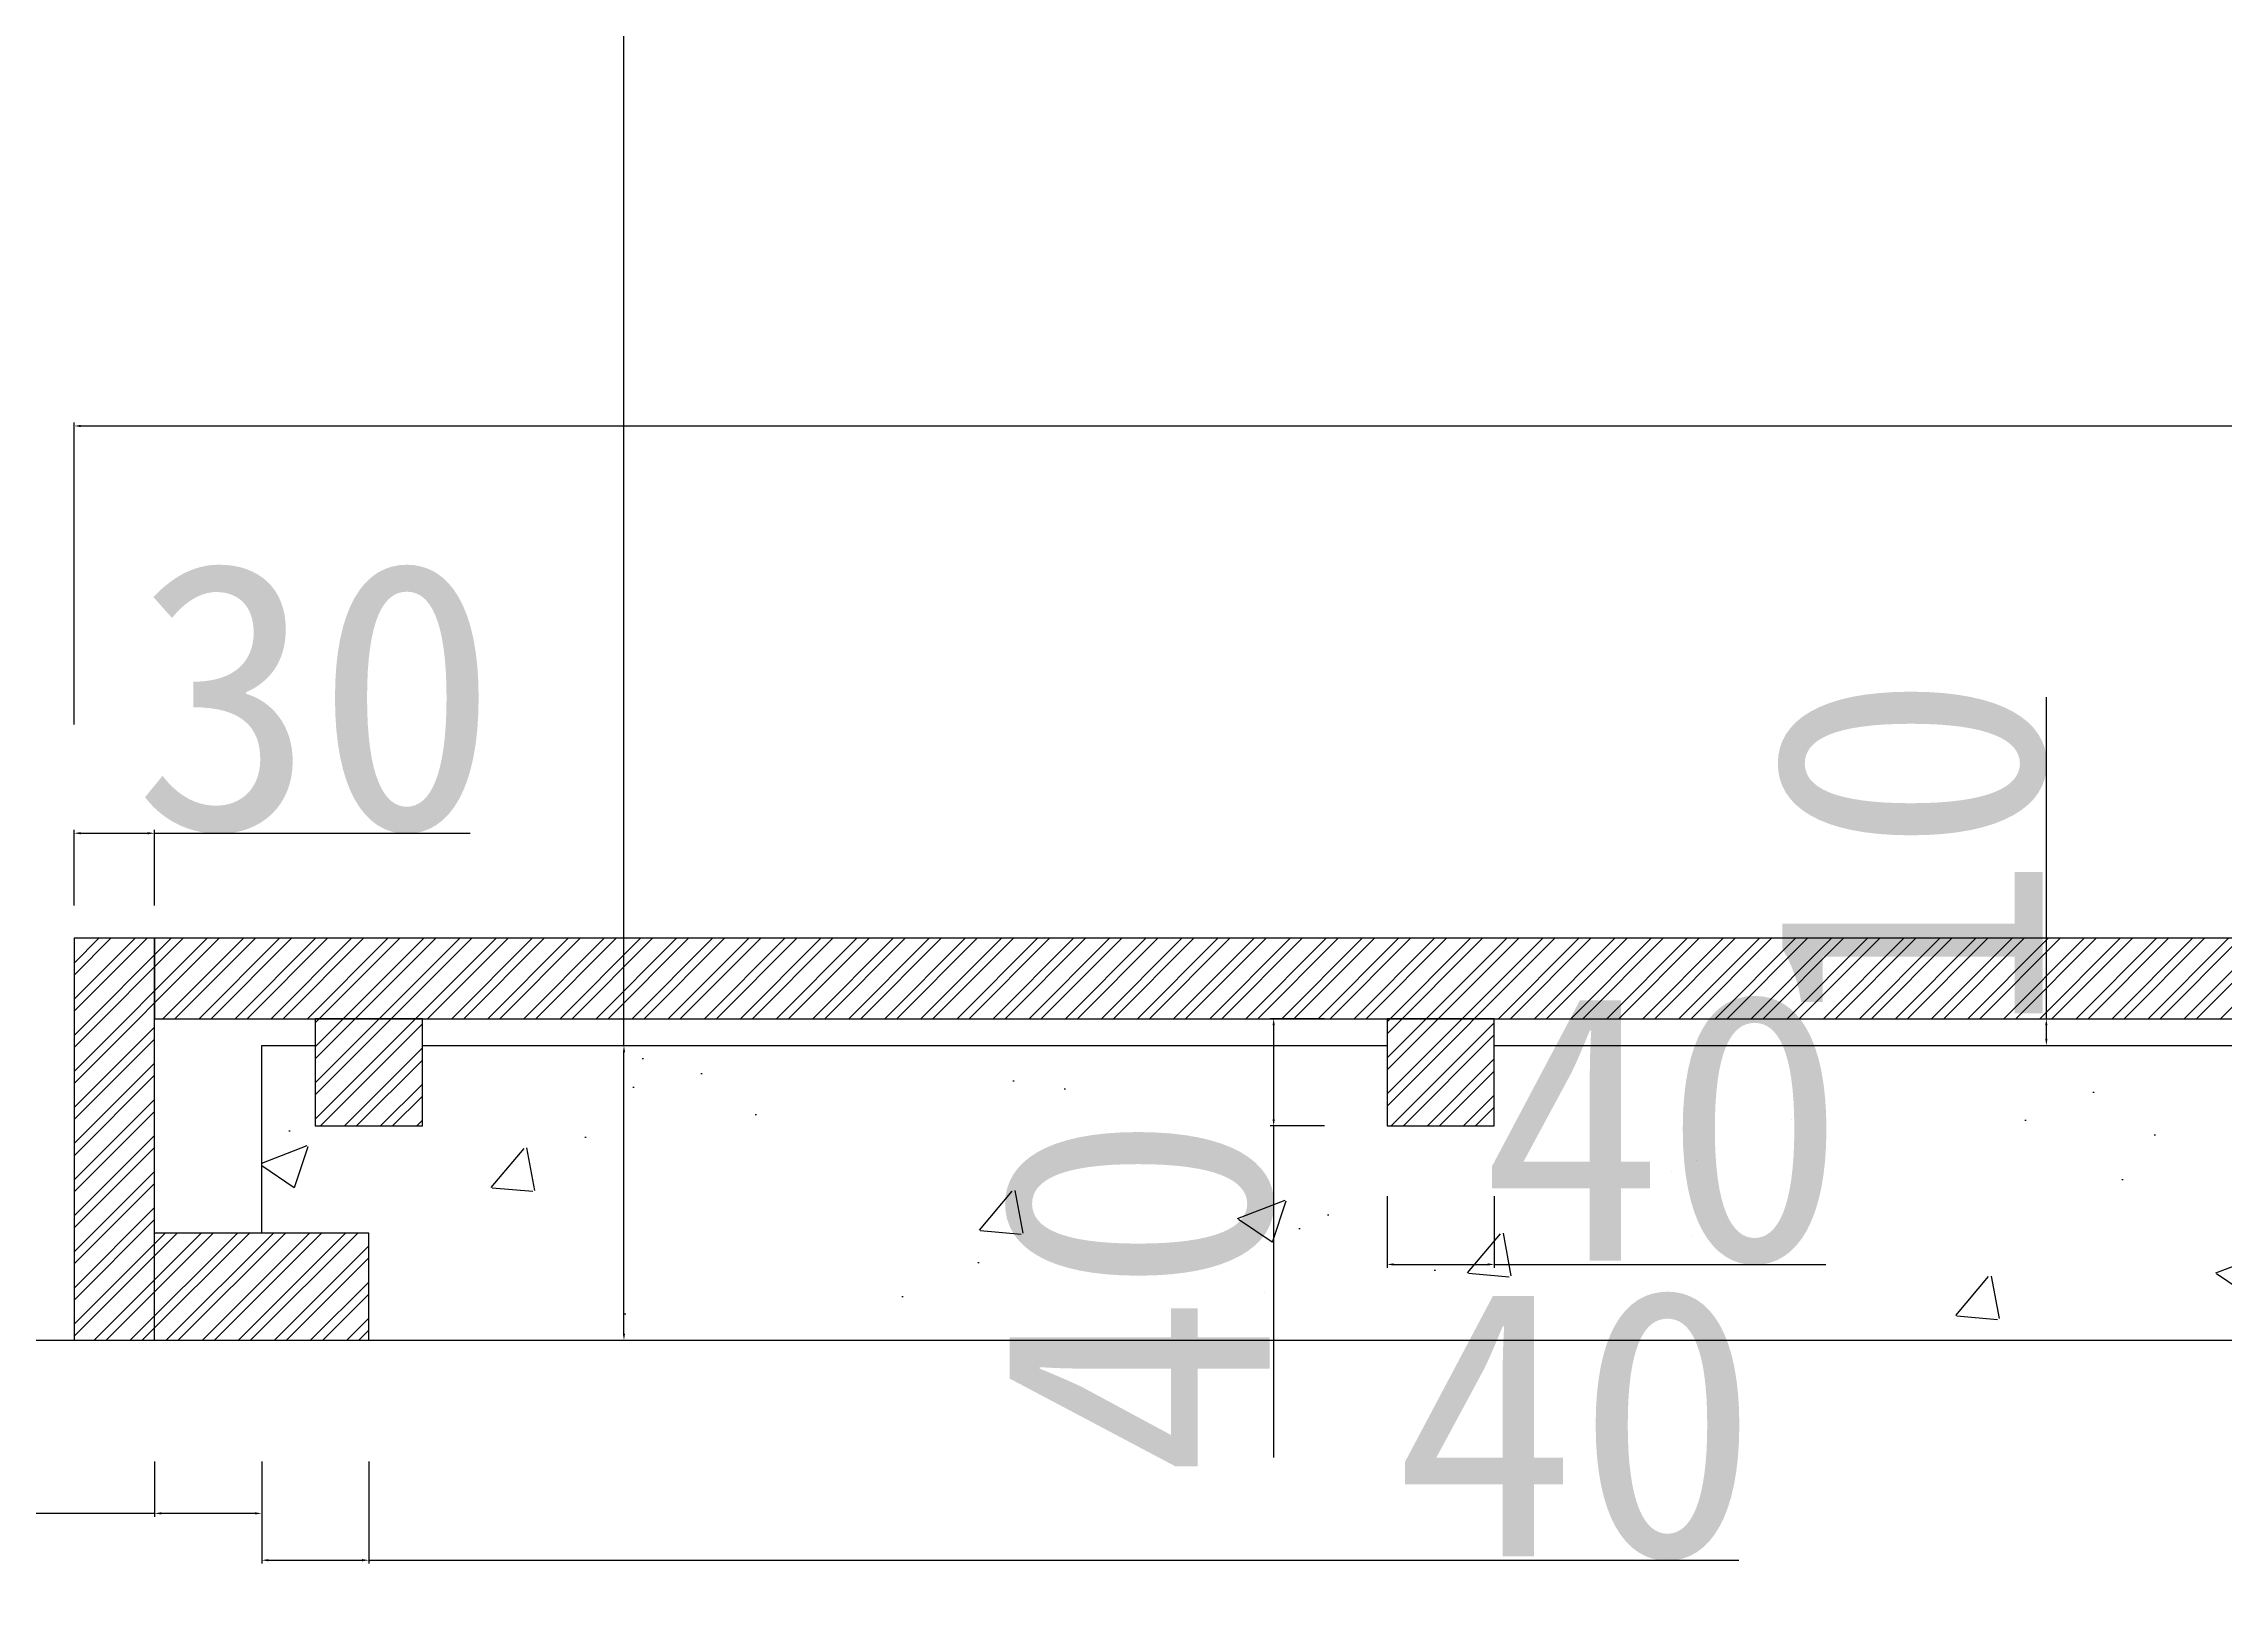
# Model space of a CAD drawing. Extents: x 537 to 24606, y 10245 to 27150.
# Drawn here: x 14500 to 15314, y 25834 to 26415 of the extents above; entities that cross this region are included whole.
import ezdxf

# ---------------------------------------------------------------- set-up
doc = ezdxf.new("R2010")
doc.units = 0
doc.layers.get('DEFPOINTS').update_dxf_attribs({"linetype": 'CONTINUOUS'})
for name, color, linetype in [('建筑', 1, 'CONTINUOUS'), ('标注', 5, 'CONTINUOUS'), ('路', 7, 'CONTINUOUS'), ('铺装', 8, 'CONTINUOUS')]:
    doc.layers.add(name, color=color, linetype=linetype)
doc.styles.get("Standard").update_dxf_attribs({"font": '', "height": 100})
doc.styles.get('STANDARD').set_extended_font_data('KaiTi_GB2312')
doc.dimstyles.new('ISO-25', dxfattribs={"dimtxt": 2.5, "dimasz": 2.5, "dimexe": 1.25, "dimexo": 0.625, "dimtad": 1, "dimtxsty": 'STANDARD', "dimcen": 2.5, "dimazin": 3, "dimtfac": 1, "dimtmove": 0, "dimatfit": 3})

# ---------------------------------------------------------------- blocks, each defined once
blk = doc.blocks.new('*D3')
at = {"layer": 'DEFPOINTS', "color": 0}
for p in [(17541.33, 26272.49), (14511.33, 26160.43), (17541.33, 26160.43)]:
    blk.add_point(p, dxfattribs=at)
at = {"layer": '标注', "color": 0}
for p, q in [((14511.33, 26161.06), (14511.33, 26273.74)), ((14513.83, 26272.49), (17538.83, 26272.49)), ((17541.33, 26161.06), (17541.33, 26273.74))]:
    blk.add_line(p, q, dxfattribs=at)
for points in [[(14513.83, 26272.91), (14513.83, 26272.08), (14511.33, 26272.49)], [(17538.83, 26272.91), (17538.83, 26272.08), (17541.33, 26272.49)]]:
    blk.add_solid(points, dxfattribs=at)
at = {"layer": '标注', "color": 0, "insert": (16026.33, 26335.55), "char_height": 100, "attachment_point": 5}
blk.add_mtext('依尺寸', dxfattribs=at)
blk = doc.blocks.new('*D65')
at = {"layer": 'DEFPOINTS', "color": 0}
for p in [(14541.33, 26120.49), (14511.33, 26092.88), (14541.33, 26092.88)]:
    blk.add_point(p, dxfattribs=at)
at = {"layer": '标注', "color": 0}
for p, q in [((14511.33, 26093.5), (14511.33, 26121.74)), ((14513.83, 26120.49), (14538.83, 26120.49)), ((14541.33, 26093.5), (14541.33, 26121.74)), ((14541.33, 26120.49), (14659.13, 26120.49))]:
    blk.add_line(p, q, dxfattribs=at)
for points in [[(14513.83, 26120.91), (14513.83, 26120.07), (14511.33, 26120.49)], [(14538.83, 26120.91), (14538.83, 26120.07), (14541.33, 26120.49)]]:
    blk.add_solid(points, dxfattribs=at)
at = {"layer": '标注', "color": 0, "insert": (14601.48, 26171.12), "char_height": 100, "attachment_point": 5}
blk.add_mtext('30', dxfattribs=at)
blk = doc.blocks.new('*D66')
at = {"layer": 'DEFPOINTS', "color": 0}
for p in [(14641.33, 26041.26), (14641.33, 25931.26), (14716.53, 25931.26)]:
    blk.add_point(p, dxfattribs=at)
at = {"layer": '标注', "color": 0}
for p, q in [((14716.53, 26041.26), (14716.53, 26748.73)), ((14641.95, 26041.26), (14717.78, 26041.26)), ((14716.53, 25933.76), (14716.53, 26038.76)), ((14641.95, 25931.26), (14717.78, 25931.26))]:
    blk.add_line(p, q, dxfattribs=at)
for points in [[(14716.11, 26038.76), (14716.95, 26038.76), (14716.53, 26041.26)], [(14716.11, 25933.76), (14716.95, 25933.76), (14716.53, 25931.26)]]:
    blk.add_solid(points, dxfattribs=at)
at = {"layer": '标注', "color": 0, "insert": (14665.91, 26655.4), "char_height": 100, "attachment_point": 5, "rotation": 90}
blk.add_mtext('110', dxfattribs=at)
blk = doc.blocks.new('*D68')
at = {"layer": 'DEFPOINTS', "color": 0}
for p in [(15221.33, 26051.26), (15247.35, 26051.26), (15221.33, 26041.26)]:
    blk.add_point(p, dxfattribs=at)
at = {"layer": '标注', "color": 0}
for p, q in [((15247.35, 26051.26), (15247.35, 26171.23)), ((15221.95, 26051.26), (15248.6, 26051.26)), ((15247.35, 26043.76), (15247.35, 26048.76)), ((15221.95, 26041.26), (15248.6, 26041.26))]:
    blk.add_line(p, q, dxfattribs=at)
for points in [[(15246.93, 26048.76), (15247.77, 26048.76), (15247.35, 26051.26)], [(15246.93, 26043.76), (15247.77, 26043.76), (15247.35, 26041.26)]]:
    blk.add_solid(points, dxfattribs=at)
at = {"layer": '标注', "color": 0, "insert": (15196.73, 26112.5), "char_height": 100, "attachment_point": 5, "rotation": 90}
blk.add_mtext('10', dxfattribs=at)
blk = doc.blocks.new('*D69')
at = {"layer": 'DEFPOINTS', "color": 0}
for p in [(14978.56, 26051.26), (14958.99, 26011.26), (14978.56, 26011.26)]:
    blk.add_point(p, dxfattribs=at)
at = {"layer": '标注', "color": 0}
for p, q in [((14977.93, 26051.26), (14957.74, 26051.26)), ((14958.99, 26048.76), (14958.99, 26013.76)), ((14977.93, 26011.26), (14957.74, 26011.26)), ((14958.99, 26011.26), (14958.99, 25887.51))]:
    blk.add_line(p, q, dxfattribs=at)
for points in [[(14958.58, 26048.76), (14959.41, 26048.76), (14958.99, 26051.26)], [(14958.58, 26013.76), (14959.41, 26013.76), (14958.99, 26011.26)]]:
    blk.add_solid(points, dxfattribs=at)
at = {"layer": '标注', "color": 0, "insert": (14908.37, 25948.14), "char_height": 100, "attachment_point": 5, "rotation": 90}
blk.add_mtext('40', dxfattribs=at)
blk = doc.blocks.new('*D70')
at = {"layer": 'DEFPOINTS', "color": 0}
for p in [(15001.33, 25985.67), (15041.33, 25985.67), (15041.33, 25959.55)]:
    blk.add_point(p, dxfattribs=at)
at = {"layer": '标注', "color": 0}
for p, q in [((15001.33, 25985.04), (15001.33, 25958.3)), ((15041.33, 25985.04), (15041.33, 25958.3)), ((15003.83, 25959.55), (15038.83, 25959.55)), ((15041.33, 25959.55), (15165.08, 25959.55))]:
    blk.add_line(p, q, dxfattribs=at)
for points in [[(15003.83, 25959.97), (15003.83, 25959.13), (15001.33, 25959.55)], [(15038.83, 25959.97), (15038.83, 25959.13), (15041.33, 25959.55)]]:
    blk.add_solid(points, dxfattribs=at)
at = {"layer": '标注', "color": 0, "insert": (15104.45, 26010.17), "char_height": 100, "attachment_point": 5}
blk.add_mtext('40', dxfattribs=at)
blk = doc.blocks.new('*D71')
at = {"layer": 'DEFPOINTS', "color": 0}
for p in [(14581.33, 25886.64), (14621.33, 25886.64), (14621.33, 25849.15)]:
    blk.add_point(p, dxfattribs=at)
at = {"layer": '标注', "color": 0}
for p, q in [((14581.33, 25886.01), (14581.33, 25847.9)), ((14621.33, 25886.01), (14621.33, 25847.9)), ((14583.83, 25849.15), (14618.83, 25849.15)), ((14621.33, 25849.15), (15132.58, 25849.15))]:
    blk.add_line(p, q, dxfattribs=at)
for points in [[(14583.83, 25849.57), (14583.83, 25848.74), (14581.33, 25849.15)], [(14618.83, 25849.57), (14618.83, 25848.74), (14621.33, 25849.15)]]:
    blk.add_solid(points, dxfattribs=at)
at = {"layer": '标注', "color": 0, "insert": (15071.95, 25899.78), "char_height": 100, "attachment_point": 5}
blk.add_mtext('40', dxfattribs=at)
blk = doc.blocks.new('*D72')
at = {"layer": 'DEFPOINTS', "color": 0}
for p in [(14541.33, 25886.64), (14581.33, 25886.64), (14581.33, 25866.64)]:
    blk.add_point(p, dxfattribs=at)
at = {"layer": '标注', "color": 0}
for p, q in [((14541.33, 25886.01), (14541.33, 25865.39)), ((14581.33, 25886.01), (14581.33, 25865.39)), ((14541.33, 25866.64), (14030.08, 25866.64)), ((14578.83, 25866.64), (14543.83, 25866.64))]:
    blk.add_line(p, q, dxfattribs=at)
for points in [[(14543.83, 25867.05), (14543.83, 25866.22), (14541.33, 25866.64)], [(14578.83, 25867.05), (14578.83, 25866.22), (14581.33, 25866.64)]]:
    blk.add_solid(points, dxfattribs=at)
at = {"layer": '标注', "color": 0, "insert": (14090.7, 25917.26), "char_height": 100, "attachment_point": 5}
blk.add_mtext('40', dxfattribs=at)

msp = doc.modelspace()

# ---------------------------------------------------------------- hatches: boundary and pattern name
at = {"layer": '铺装'}
h = msp.add_hatch(dxfattribs=at)
h.set_pattern_fill('ANSI32,_O', color=256)
h.set_pattern_definition([(45, (51988.384, -67504.3285), (-6.7351921, 6.7351921), []), (45, (51992.874, -67504.3285), (-6.7351921, 6.7351921), [])])
h.paths.add_polyline_path([(17511.329, 26081.264), (14541.329, 26081.264), (14541.329, 26051.264), (17511.329, 26051.264)])
h.paths.add_polyline_path([(14541.329, 26081.264), (14511.329, 26081.264), (14511.329, 25931.264), (14541.329, 25931.264)])
h.paths.add_polyline_path([(14621.329, 25971.264), (14541.329, 25971.264), (14541.329, 25931.264), (14621.329, 25931.264)])
h.paths.add_polyline_path([(14641.329, 26051.264), (14601.329, 26051.264), (14601.329, 26011.264), (14641.329, 26011.264)])
h.paths.add_polyline_path([(15041.329, 26051.264), (15001.329, 26051.264), (15001.329, 26011.264), (15041.329, 26011.264)])
h.paths.add_polyline_path([(15441.329, 26051.264), (15401.329, 26051.264), (15401.329, 26011.264), (15441.329, 26011.264)])
h.paths.add_polyline_path([(15841.329, 26051.264), (15801.329, 26051.264), (15801.329, 26011.264), (15841.329, 26011.264)])
h.paths.add_polyline_path([(16241.329, 26051.264), (16201.329, 26051.264), (16201.329, 26011.264), (16241.329, 26011.264)])
h.paths.add_polyline_path([(17041.329, 26051.264), (17001.329, 26051.264), (17001.329, 26011.264), (17041.329, 26011.264)])
h.paths.add_polyline_path([(17441.329, 26051.264), (17401.329, 26051.264), (17401.329, 26011.264), (17441.329, 26011.264)])
h.paths.add_polyline_path([(17541.329, 26081.264), (17511.329, 26081.264), (17511.329, 25931.264), (17541.329, 25931.264)])
h.paths.add_polyline_path([(17511.329, 25971.264), (17471.329, 25971.264), (17471.329, 25931.264), (17511.329, 25931.264)])
h.paths.add_polyline_path([(17471.329, 25971.264), (17431.329, 25971.264), (17431.329, 25931.264), (17471.329, 25931.264)])
h.paths.add_polyline_path([(16641.329, 26041.264), (16601.329, 26041.264), (16601.329, 26011.264), (16641.329, 26011.264)])
h.paths.add_polyline_path([(16641.329, 26051.264), (16601.329, 26051.264), (16601.329, 26041.264), (16641.329, 26041.264)])
h = msp.add_hatch(dxfattribs=at)
h.set_pattern_fill('AR-CONC,_O', color=256)
h.set_pattern_definition([(50, (51988.38, -67504.33), (182.18467, -15.93909), [19.05, -209.55]), (355, (51988.38, -67504.33), (-35.24283, 191.05664), [15.24, -167.64]), (100.451, (52003.57, -67505.66), (146.9425, 175.1167), [16.19, -178.09]), (46.1842, (51988.38, -67453.53), (271.07904, -42.04233), [28.575, -314.325]), (96.6356, (52010.97, -67457.03), (237.4042, 247.42556), [24.285, -267.135]), (351.184, (51988.38, -67453.53), (237.4046, 247.4251), [22.86, -251.46]), (21, (52013.78, -67466.23), (151.61488, -102.26552), [19.05, -209.55]), (326, (52013.78, -67466.23), (61.80203, 184.18797), [15.24, -167.64]), (71.4514, (52026.42, -67474.75), (213.4165, 81.92286), [16.19, -178.09]), (37.5, (51988.384, -67504.33), (3.088603, 84.55504), [0, -165.608, 0, -170.18, 0, -168.275]), (7.5, (51988.38, -67504.33), (66.81966, 100.180575), [0, -97.028, 0, -161.798, 0, -64.135]), (327.5, (51931.74, -67504.33), (135.590595, -5.728744), [0, -63.5, 0, -198.12, 0, -262.89]), (317.5, (51906.34, -67504.33), (148.12918, 25.42649), [0, -82.55, 0, -131.572, 0, -186.69])])
h.paths.add_polyline_path([(15841.329, 26041.264), (15841.329, 26011.264), (15801.329, 26011.264), (15801.329, 26041.264), (15441.329, 26041.264), (15441.329, 26011.264), (15401.329, 26011.264), (15401.329, 26041.264), (15041.329, 26041.264), (15041.329, 26011.264), (15001.329, 26011.264), (15001.329, 26041.264), (14641.329, 26041.264), (14641.329, 26011.264), (14601.329, 26011.264), (14601.329, 26041.264), (14581.329, 26041.264), (14581.329, 25971.264), (14621.329, 25971.264), (14621.329, 25931.264), (17431.329, 25931.264), (17431.329, 25971.264), (17471.329, 25971.264), (17471.329, 26041.264), (17441.329, 26041.264), (17441.329, 26011.264), (17401.329, 26011.264), (17401.329, 26041.264), (17041.329, 26041.264), (17041.329, 26011.264), (17001.329, 26011.264), (17001.329, 26041.264), (16641.329, 26041.264), (16641.329, 26011.264), (16601.329, 26011.264), (16601.329, 26041.264), (16241.329, 26041.264), (16241.329, 26011.264), (16201.329, 26011.264), (16201.329, 26041.264)])

# ---------------------------------------------------------------- linework, layer by layer
at = {"layer": '建筑'}
msp.add_line((14409.249, 25931.264), (17639.866, 25931.264), dxfattribs=at)
at = {"layer": '路'}
for p, q in [((14581.329, 26041.264), (14601.329, 26041.264)), ((14581.329, 25971.264), (14581.329, 26041.264)), ((14641.329, 26041.264), (15001.329, 26041.264)), ((15041.329, 26041.264), (15401.329, 26041.264)), ((14621.329, 25971.264), (14541.329, 25971.264)), ((14621.329, 25931.264), (14621.329, 25971.264)), ((14541.329, 25931.264), (14621.329, 25931.264))]:
    msp.add_line(p, q, dxfattribs=at)
for points in [[(14511.329, 25931.264), (14541.329, 25931.264), (14541.329, 26081.264), (14511.329, 26081.264)], [(14541.329, 26051.264), (17511.329, 26051.264), (17511.329, 26081.264), (14541.329, 26081.264)], [(14601.329, 26011.264), (14641.329, 26011.264), (14641.329, 26051.264), (14601.329, 26051.264)], [(15001.329, 26011.264), (15041.329, 26011.264), (15041.329, 26051.264), (15001.329, 26051.264)]]:
    msp.add_lwpolyline(points, close=True, dxfattribs=at)

# ---------------------------------------------------------------- dimensions: what is measured, and where the dimension line sits
at = {"layer": '标注'}
dim = msp.add_linear_dim(base=(14716.531, 25931.264), p1=(14641.329, 26041.264), p2=(14641.329, 25931.264), angle=90, dimstyle='ISO-25', dxfattribs=at)
dim.commit()
dim.dimension.update_dxf_attribs({"geometry": '*D66', "text_midpoint": (14716.531, 26655.402), "dimtype": 160})
dim = msp.add_linear_dim(base=(17541.329, 26272.495), p1=(14511.329, 26160.434), p2=(17541.329, 26160.434), text='依尺寸', dimstyle='ISO-25', dxfattribs=at)
dim.commit()
dim.dimension.update_dxf_attribs({"geometry": '*D3', "text_midpoint": (16026.329, 26335.552)})
for base, p1, p2, picture, middle in [((14541.329, 26120.49), (14511.329, 26092.879), (14541.329, 26092.879), '*D65', (14601.481, 26171.115)), ((15041.329, 25959.55), (15001.329, 25985.668), (15041.329, 25985.668), '*D70', (15104.454, 26010.175))]:
    dim = msp.add_linear_dim(base=base, p1=p1, p2=p2, dimstyle='ISO-25', dxfattribs=at)
    dim.commit()
    dim.dimension.update_dxf_attribs({"geometry": picture, "text_midpoint": middle})
for base, p1, p2, picture, middle in [((15247.351, 26051.264), (15221.329, 26041.264), (15221.329, 26051.264), '*D68', (15196.726, 26112.497)), ((14958.994, 26011.264), (14978.558, 26051.264), (14978.558, 26011.264), '*D69', (14908.369, 25948.139))]:
    dim = msp.add_linear_dim(base=base, p1=p1, p2=p2, angle=90, dimstyle='ISO-25', dxfattribs=at)
    dim.commit()
    dim.dimension.update_dxf_attribs({"geometry": picture, "text_midpoint": middle})
for base, p1, p2, picture, middle in [((14581.329, 25866.637), (14541.329, 25886.637), (14581.329, 25886.637), '*D72', (14090.704, 25866.637)), ((14621.329, 25849.155), (14581.329, 25886.637), (14621.329, 25886.637), '*D71', (15071.954, 25849.155))]:
    dim = msp.add_linear_dim(base=base, p1=p1, p2=p2, dimstyle='ISO-25', dxfattribs=at)
    dim.commit()
    dim.dimension.update_dxf_attribs({"geometry": picture, "text_midpoint": middle, "dimtype": 160})

doc.saveas('drawing.dxf')
